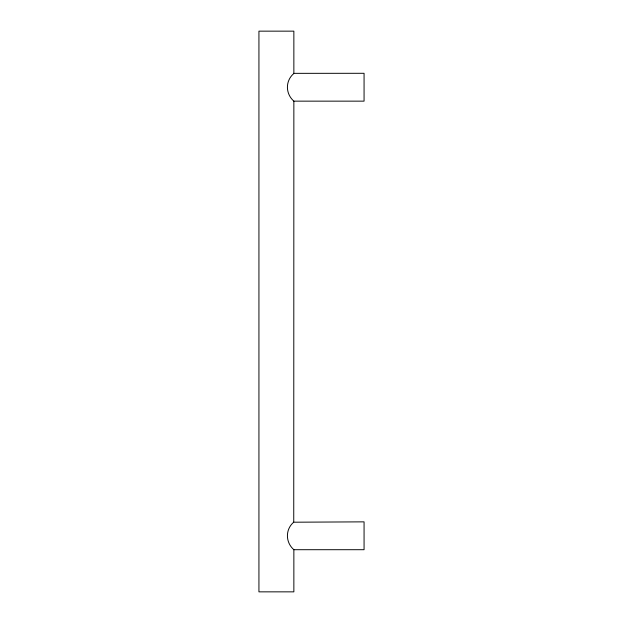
<?xml version="1.0" encoding="UTF-8"?>
<svg xmlns="http://www.w3.org/2000/svg" width="623" height="623" viewBox="0 0 623 623"><rect width="100%" height="100%" fill="white"/><g stroke="black" fill="none" stroke-linecap="round" stroke-linejoin="round"><path stroke-width="0.93" d="M293.729 73.296L293.667 73.646C285.155 81.021 285.459 93.855 293.861 101.144L364.066 101.144L364.066 73.296L293.861 73.35L293.861 31.15L258.934 31.15L258.934 591.85L293.861 591.85L293.861 549.704C285.459 542.415 285.155 529.581 293.667 522.206L364.066 521.856L364.066 549.704L293.861 549.704M293.745 521.918L293.861 101.144"/></g></svg>
